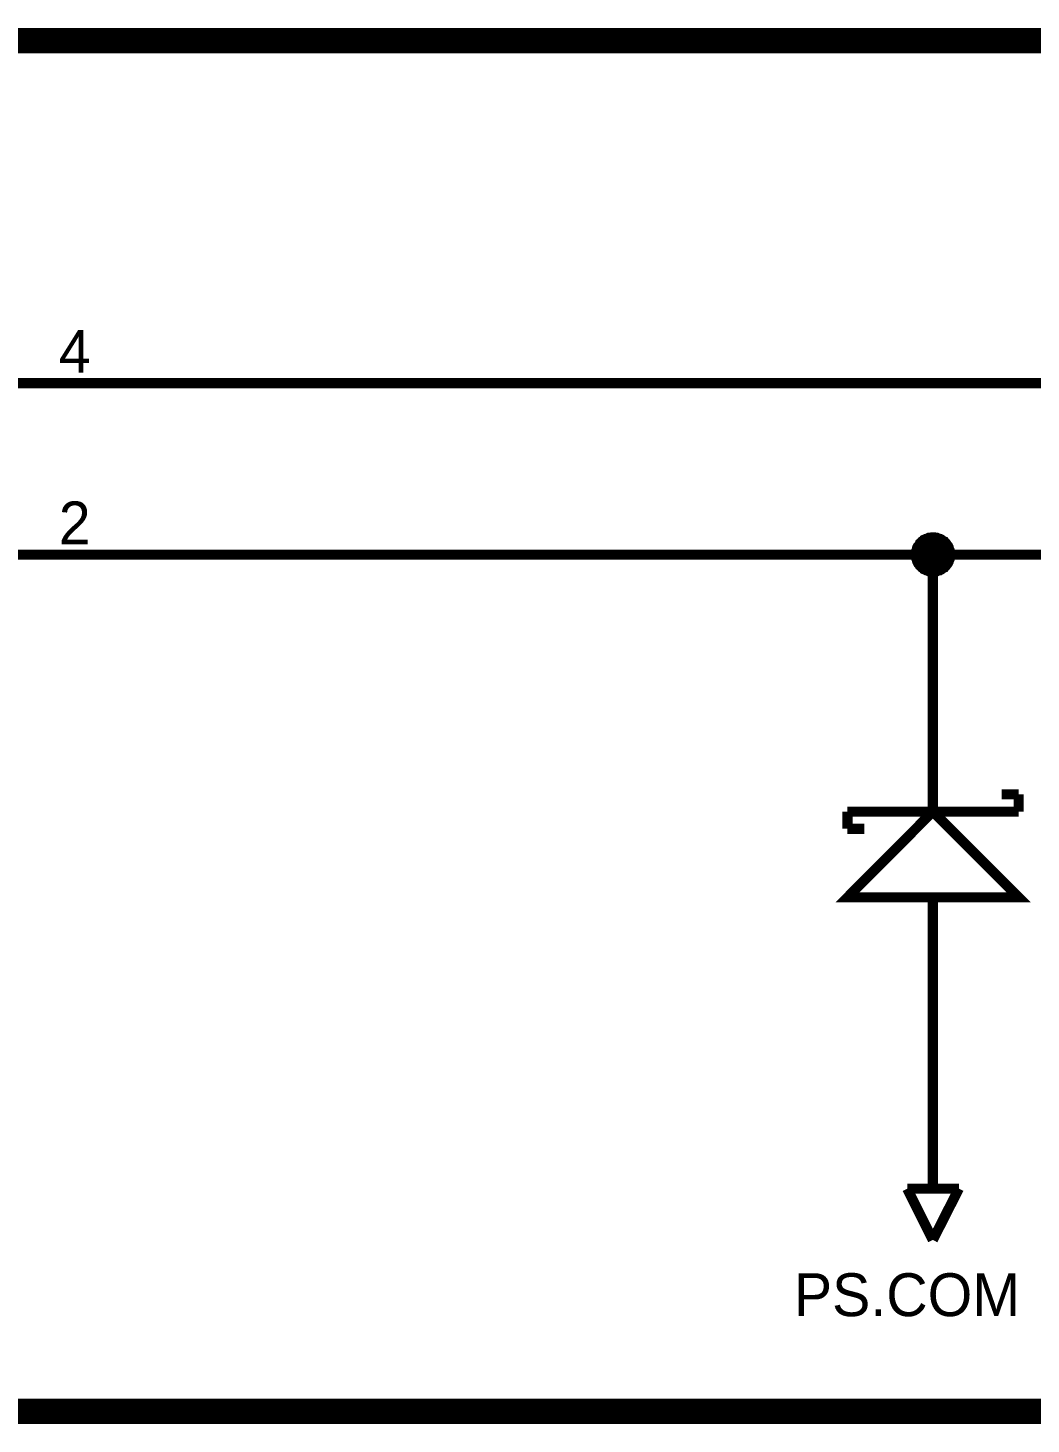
# Model space of a CAD drawing. Header units: inches. Extents: x 0 to 11, y 0 to 8.5.
# Drawn here: x 2.844 to 4.015, y 4.385 to 6.014 of the extents above; entities that cross this region are included whole.
import ezdxf

# ---------------------------------------------------------------- set-up
doc = ezdxf.new("R2010")
doc.units = ezdxf.units.IN
doc.header["$MEASUREMENT"] = 0
doc.layers.add('Sheet', color=255, linetype='Continuous')

msp = doc.modelspace()

# ---------------------------------------------------------------- linework, layer by layer
at = {"layer": 'Sheet'}
for points, const_width in [([(0.6013, 5.9997), (5.6001, 5.9997), (5.6001, 4.3997), (0.6013, 4.3997), (0.6013, 5.9997)], 0.0295), ([(4.0004, 4.9997), (3.9003, 5.0998), (3.8007, 4.9997), (4.0004, 4.9997)], 0.0118), ([(4.0004, 4.9997), (3.9003, 5.0998), (3.8007, 4.9997), (4.0004, 4.9997)], 0.0039)]:
    msp.add_lwpolyline(points, close=True, dxfattribs=dict(at, const_width=const_width))
for points, const_width in [([(2.8009, 5.5998), (3.0006, 5.5998)], 0.0118), ([(3.0006, 5.5998), (4.9005, 5.5998), (4.9005, 5.3996)], 0.0118), ([(3.8806, 5.3996), (3.8806, 5.4005), (3.8806, 5.4019), (3.8811, 5.4028), (3.8811, 5.4036), (3.8811, 5.4045), (3.8815, 5.4054), (3.882, 5.4068), (3.882, 5.4077), (3.8824, 5.4086), (3.8829, 5.4095), (3.8833, 5.4099), (3.8842, 5.4108), (3.8847, 5.4117), (3.8851, 5.4126), (3.886, 5.413), (3.8865, 5.4139), (3.8873, 5.4144), (3.8878, 5.4153), (3.8887, 5.4157), (3.8896, 5.4162), (3.89, 5.4171), (3.8909, 5.4175), (3.8918, 5.4179), (3.8927, 5.4179), (3.8936, 5.4184), (3.8945, 5.4188), (3.8954, 5.4193), (3.8963, 5.4193), (3.8972, 5.4193), (3.8985, 5.4197), (3.8994, 5.4197), (3.9003, 5.4197)], 0.0118), ([(3.8806, 5.3996), (3.8806, 5.4005), (3.8806, 5.4019), (3.8811, 5.4028), (3.8811, 5.4036), (3.8811, 5.4045), (3.8815, 5.4054), (3.882, 5.4068), (3.882, 5.4077), (3.8824, 5.4086), (3.8829, 5.4095), (3.8833, 5.4099), (3.8842, 5.4108), (3.8847, 5.4117), (3.8851, 5.4126), (3.886, 5.413), (3.8865, 5.4139), (3.8873, 5.4144), (3.8878, 5.4153), (3.8887, 5.4157), (3.8896, 5.4162), (3.89, 5.4171), (3.8909, 5.4175), (3.8918, 5.4179), (3.8927, 5.4179), (3.8936, 5.4184), (3.8945, 5.4188), (3.8954, 5.4193), (3.8963, 5.4193), (3.8972, 5.4193), (3.8985, 5.4197), (3.8994, 5.4197), (3.9003, 5.4197)], 0.0118), ([(3.8806, 5.3996), (3.8806, 5.4005), (3.8806, 5.4019), (3.8811, 5.4028), (3.8811, 5.4036), (3.8811, 5.4045), (3.8815, 5.4054), (3.882, 5.4068), (3.882, 5.4077), (3.8824, 5.4086), (3.8829, 5.4095), (3.8833, 5.4099), (3.8842, 5.4108), (3.8847, 5.4117), (3.8851, 5.4126), (3.886, 5.413), (3.8865, 5.4139), (3.8873, 5.4144), (3.8878, 5.4153), (3.8887, 5.4157), (3.8896, 5.4162), (3.89, 5.4171), (3.8909, 5.4175), (3.8918, 5.4179), (3.8927, 5.4179), (3.8936, 5.4184), (3.8945, 5.4188), (3.8954, 5.4193), (3.8963, 5.4193), (3.8972, 5.4193), (3.8985, 5.4197), (3.8994, 5.4197), (3.9003, 5.4197)], 0.0118), ([(3.8806, 5.3996), (3.8806, 5.4005), (3.8806, 5.4019), (3.8811, 5.4028), (3.8811, 5.4036), (3.8811, 5.4045), (3.8815, 5.4054), (3.882, 5.4068), (3.882, 5.4077), (3.8824, 5.4086), (3.8829, 5.4095), (3.8833, 5.4099), (3.8842, 5.4108), (3.8847, 5.4117), (3.8851, 5.4126), (3.886, 5.413), (3.8865, 5.4139), (3.8873, 5.4144), (3.8878, 5.4153), (3.8887, 5.4157), (3.8896, 5.4162), (3.89, 5.4171), (3.8909, 5.4175), (3.8918, 5.4179), (3.8927, 5.4179), (3.8936, 5.4184), (3.8945, 5.4188), (3.8954, 5.4193), (3.8963, 5.4193), (3.8972, 5.4193), (3.8985, 5.4197), (3.8994, 5.4197), (3.9003, 5.4197)], 0.0118), ([(3.8806, 5.3996), (3.8806, 5.4005), (3.8806, 5.4019), (3.8811, 5.4028), (3.8811, 5.4036), (3.8811, 5.4045), (3.8815, 5.4054), (3.882, 5.4068), (3.882, 5.4077), (3.8824, 5.4086), (3.8829, 5.4095), (3.8833, 5.4099), (3.8842, 5.4108), (3.8847, 5.4117), (3.8851, 5.4126), (3.886, 5.413), (3.8865, 5.4139), (3.8873, 5.4144), (3.8878, 5.4153), (3.8887, 5.4157), (3.8896, 5.4162), (3.89, 5.4171), (3.8909, 5.4175), (3.8918, 5.4179), (3.8927, 5.4179), (3.8936, 5.4184), (3.8945, 5.4188), (3.8954, 5.4193), (3.8963, 5.4193), (3.8972, 5.4193), (3.8985, 5.4197), (3.8994, 5.4197), (3.9003, 5.4197)], 0.0039), ([(3.8806, 5.3996), (3.8806, 5.4005), (3.8806, 5.4019), (3.8811, 5.4028), (3.8811, 5.4036), (3.8811, 5.4045), (3.8815, 5.4054), (3.882, 5.4068), (3.882, 5.4077), (3.8824, 5.4086), (3.8829, 5.4095), (3.8833, 5.4099), (3.8842, 5.4108), (3.8847, 5.4117), (3.8851, 5.4126), (3.886, 5.413), (3.8865, 5.4139), (3.8873, 5.4144), (3.8878, 5.4153), (3.8887, 5.4157), (3.8896, 5.4162), (3.89, 5.4171), (3.8909, 5.4175), (3.8918, 5.4179), (3.8927, 5.4179), (3.8936, 5.4184), (3.8945, 5.4188), (3.8954, 5.4193), (3.8963, 5.4193), (3.8972, 5.4193), (3.8985, 5.4197), (3.8994, 5.4197), (3.9003, 5.4197)], 0.0039), ([(3.8806, 5.3996), (3.8806, 5.4005), (3.8806, 5.4019), (3.8811, 5.4028), (3.8811, 5.4036), (3.8811, 5.4045), (3.8815, 5.4054), (3.882, 5.4068), (3.882, 5.4077), (3.8824, 5.4086), (3.8829, 5.4095), (3.8833, 5.4099), (3.8842, 5.4108), (3.8847, 5.4117), (3.8851, 5.4126), (3.886, 5.413), (3.8865, 5.4139), (3.8873, 5.4144), (3.8878, 5.4153), (3.8887, 5.4157), (3.8896, 5.4162), (3.89, 5.4171), (3.8909, 5.4175), (3.8918, 5.4179), (3.8927, 5.4179), (3.8936, 5.4184), (3.8945, 5.4188), (3.8954, 5.4193), (3.8963, 5.4193), (3.8972, 5.4193), (3.8985, 5.4197), (3.8994, 5.4197), (3.9003, 5.4197)], 0.0039), ([(3.8806, 5.3996), (3.8806, 5.4005), (3.8806, 5.4019), (3.8811, 5.4028), (3.8811, 5.4036), (3.8811, 5.4045), (3.8815, 5.4054), (3.882, 5.4068), (3.882, 5.4077), (3.8824, 5.4086), (3.8829, 5.4095), (3.8833, 5.4099), (3.8842, 5.4108), (3.8847, 5.4117), (3.8851, 5.4126), (3.886, 5.413), (3.8865, 5.4139), (3.8873, 5.4144), (3.8878, 5.4153), (3.8887, 5.4157), (3.8896, 5.4162), (3.89, 5.4171), (3.8909, 5.4175), (3.8918, 5.4179), (3.8927, 5.4179), (3.8936, 5.4184), (3.8945, 5.4188), (3.8954, 5.4193), (3.8963, 5.4193), (3.8972, 5.4193), (3.8985, 5.4197), (3.8994, 5.4197), (3.9003, 5.4197)], 0.0039), ([(3.9003, 5.4197), (3.9003, 5.4197)], 0.0118), ([(3.9003, 5.4197), (3.9012, 5.4197), (3.9025, 5.4197), (3.9034, 5.4193), (3.9043, 5.4193), (3.9052, 5.4193), (3.9061, 5.4188), (3.9074, 5.4184), (3.9083, 5.4179), (3.9092, 5.4179), (3.9101, 5.4175), (3.9106, 5.4171), (3.9115, 5.4162), (3.9124, 5.4157), (3.9133, 5.4153), (3.9137, 5.4144), (3.9146, 5.4139), (3.915, 5.413), (3.9159, 5.4126), (3.9164, 5.4117), (3.9168, 5.4108), (3.9177, 5.4099), (3.9182, 5.4095), (3.9186, 5.4086), (3.9186, 5.4077), (3.9191, 5.4068), (3.9195, 5.4054), (3.92, 5.4045), (3.92, 5.4036), (3.92, 5.4028), (3.9204, 5.4019), (3.9204, 5.4005), (3.9204, 5.3996)], 0.0118), ([(3.9003, 5.4197), (3.9003, 5.4197)], 0.0118), ([(3.9003, 5.4197), (3.9012, 5.4197), (3.9025, 5.4197), (3.9034, 5.4193), (3.9043, 5.4193), (3.9052, 5.4193), (3.9061, 5.4188), (3.9074, 5.4184), (3.9083, 5.4179), (3.9092, 5.4179), (3.9101, 5.4175), (3.9106, 5.4171), (3.9115, 5.4162), (3.9124, 5.4157), (3.9133, 5.4153), (3.9137, 5.4144), (3.9146, 5.4139), (3.915, 5.413), (3.9159, 5.4126), (3.9164, 5.4117), (3.9168, 5.4108), (3.9177, 5.4099), (3.9182, 5.4095), (3.9186, 5.4086), (3.9186, 5.4077), (3.9191, 5.4068), (3.9195, 5.4054), (3.92, 5.4045), (3.92, 5.4036), (3.92, 5.4028), (3.9204, 5.4019), (3.9204, 5.4005), (3.9204, 5.3996)], 0.0118), ([(3.9003, 5.4197), (3.9003, 5.4197)], 0.0118), ([(3.9003, 5.4197), (3.9012, 5.4197), (3.9025, 5.4197), (3.9034, 5.4193), (3.9043, 5.4193), (3.9052, 5.4193), (3.9061, 5.4188), (3.9074, 5.4184), (3.9083, 5.4179), (3.9092, 5.4179), (3.9101, 5.4175), (3.9106, 5.4171), (3.9115, 5.4162), (3.9124, 5.4157), (3.9133, 5.4153), (3.9137, 5.4144), (3.9146, 5.4139), (3.915, 5.413), (3.9159, 5.4126), (3.9164, 5.4117), (3.9168, 5.4108), (3.9177, 5.4099), (3.9182, 5.4095), (3.9186, 5.4086), (3.9186, 5.4077), (3.9191, 5.4068), (3.9195, 5.4054), (3.92, 5.4045), (3.92, 5.4036), (3.92, 5.4028), (3.9204, 5.4019), (3.9204, 5.4005), (3.9204, 5.3996)], 0.0118), ([(3.9003, 5.4197), (3.9003, 5.4197)], 0.0118), ([(3.9003, 5.4197), (3.9012, 5.4197), (3.9025, 5.4197), (3.9034, 5.4193), (3.9043, 5.4193), (3.9052, 5.4193), (3.9061, 5.4188), (3.9074, 5.4184), (3.9083, 5.4179), (3.9092, 5.4179), (3.9101, 5.4175), (3.9106, 5.4171), (3.9115, 5.4162), (3.9124, 5.4157), (3.9133, 5.4153), (3.9137, 5.4144), (3.9146, 5.4139), (3.915, 5.413), (3.9159, 5.4126), (3.9164, 5.4117), (3.9168, 5.4108), (3.9177, 5.4099), (3.9182, 5.4095), (3.9186, 5.4086), (3.9186, 5.4077), (3.9191, 5.4068), (3.9195, 5.4054), (3.92, 5.4045), (3.92, 5.4036), (3.92, 5.4028), (3.9204, 5.4019), (3.9204, 5.4005), (3.9204, 5.3996)], 0.0118), ([(3.9003, 5.4197), (3.9003, 5.4197)], 0.0039), ([(3.9003, 5.4197), (3.9012, 5.4197), (3.9025, 5.4197), (3.9034, 5.4193), (3.9043, 5.4193), (3.9052, 5.4193), (3.9061, 5.4188), (3.9074, 5.4184), (3.9083, 5.4179), (3.9092, 5.4179), (3.9101, 5.4175), (3.9106, 5.4171), (3.9115, 5.4162), (3.9124, 5.4157), (3.9133, 5.4153), (3.9137, 5.4144), (3.9146, 5.4139), (3.915, 5.413), (3.9159, 5.4126), (3.9164, 5.4117), (3.9168, 5.4108), (3.9177, 5.4099), (3.9182, 5.4095), (3.9186, 5.4086), (3.9186, 5.4077), (3.9191, 5.4068), (3.9195, 5.4054), (3.92, 5.4045), (3.92, 5.4036), (3.92, 5.4028), (3.9204, 5.4019), (3.9204, 5.4005), (3.9204, 5.3996)], 0.0039), ([(3.9003, 5.4197), (3.9003, 5.4197)], 0.0039), ([(3.9003, 5.4197), (3.9012, 5.4197), (3.9025, 5.4197), (3.9034, 5.4193), (3.9043, 5.4193), (3.9052, 5.4193), (3.9061, 5.4188), (3.9074, 5.4184), (3.9083, 5.4179), (3.9092, 5.4179), (3.9101, 5.4175), (3.9106, 5.4171), (3.9115, 5.4162), (3.9124, 5.4157), (3.9133, 5.4153), (3.9137, 5.4144), (3.9146, 5.4139), (3.915, 5.413), (3.9159, 5.4126), (3.9164, 5.4117), (3.9168, 5.4108), (3.9177, 5.4099), (3.9182, 5.4095), (3.9186, 5.4086), (3.9186, 5.4077), (3.9191, 5.4068), (3.9195, 5.4054), (3.92, 5.4045), (3.92, 5.4036), (3.92, 5.4028), (3.9204, 5.4019), (3.9204, 5.4005), (3.9204, 5.3996)], 0.0039), ([(3.9003, 5.4197), (3.9003, 5.4197)], 0.0039), ([(3.9003, 5.4197), (3.9012, 5.4197), (3.9025, 5.4197), (3.9034, 5.4193), (3.9043, 5.4193), (3.9052, 5.4193), (3.9061, 5.4188), (3.9074, 5.4184), (3.9083, 5.4179), (3.9092, 5.4179), (3.9101, 5.4175), (3.9106, 5.4171), (3.9115, 5.4162), (3.9124, 5.4157), (3.9133, 5.4153), (3.9137, 5.4144), (3.9146, 5.4139), (3.915, 5.413), (3.9159, 5.4126), (3.9164, 5.4117), (3.9168, 5.4108), (3.9177, 5.4099), (3.9182, 5.4095), (3.9186, 5.4086), (3.9186, 5.4077), (3.9191, 5.4068), (3.9195, 5.4054), (3.92, 5.4045), (3.92, 5.4036), (3.92, 5.4028), (3.9204, 5.4019), (3.9204, 5.4005), (3.9204, 5.3996)], 0.0039), ([(3.9003, 5.4197), (3.9003, 5.4197)], 0.0039), ([(3.9003, 5.4197), (3.9012, 5.4197), (3.9025, 5.4197), (3.9034, 5.4193), (3.9043, 5.4193), (3.9052, 5.4193), (3.9061, 5.4188), (3.9074, 5.4184), (3.9083, 5.4179), (3.9092, 5.4179), (3.9101, 5.4175), (3.9106, 5.4171), (3.9115, 5.4162), (3.9124, 5.4157), (3.9133, 5.4153), (3.9137, 5.4144), (3.9146, 5.4139), (3.915, 5.413), (3.9159, 5.4126), (3.9164, 5.4117), (3.9168, 5.4108), (3.9177, 5.4099), (3.9182, 5.4095), (3.9186, 5.4086), (3.9186, 5.4077), (3.9191, 5.4068), (3.9195, 5.4054), (3.92, 5.4045), (3.92, 5.4036), (3.92, 5.4028), (3.9204, 5.4019), (3.9204, 5.4005), (3.9204, 5.3996)], 0.0039), ([(2.8009, 5.3996), (3.0006, 5.3996)], 0.0118), ([(3.9003, 5.3), (3.9003, 5.3996), (3.0006, 5.3996)], 0.0118), ([(3.9003, 5.38), (3.8994, 5.38), (3.8985, 5.38), (3.8972, 5.3804), (3.8963, 5.3804), (3.8954, 5.3804), (3.8945, 5.3809), (3.8936, 5.3813), (3.8927, 5.3813), (3.8918, 5.3818), (3.8909, 5.3822), (3.89, 5.3826), (3.8896, 5.3835), (3.8887, 5.384), (3.8878, 5.3844), (3.8873, 5.3853), (3.8865, 5.3858), (3.886, 5.3867), (3.8851, 5.3871), (3.8847, 5.388), (3.8842, 5.3889), (3.8833, 5.3894), (3.8829, 5.3902), (3.8824, 5.3911), (3.882, 5.392), (3.882, 5.3929), (3.8815, 5.3938), (3.8811, 5.3947), (3.8811, 5.3956), (3.8811, 5.3965), (3.8806, 5.3978), (3.8806, 5.3987), (3.8806, 5.3996)], 0.0118), ([(3.8806, 5.3996), (3.8806, 5.3996)], 0.0118), ([(3.9003, 5.38), (3.8994, 5.38), (3.8985, 5.38), (3.8972, 5.3804), (3.8963, 5.3804), (3.8954, 5.3804), (3.8945, 5.3809), (3.8936, 5.3813), (3.8927, 5.3813), (3.8918, 5.3818), (3.8909, 5.3822), (3.89, 5.3826), (3.8896, 5.3835), (3.8887, 5.384), (3.8878, 5.3844), (3.8873, 5.3853), (3.8865, 5.3858), (3.886, 5.3867), (3.8851, 5.3871), (3.8847, 5.388), (3.8842, 5.3889), (3.8833, 5.3894), (3.8829, 5.3902), (3.8824, 5.3911), (3.882, 5.392), (3.882, 5.3929), (3.8815, 5.3938), (3.8811, 5.3947), (3.8811, 5.3956), (3.8811, 5.3965), (3.8806, 5.3978), (3.8806, 5.3987), (3.8806, 5.3996)], 0.0118), ([(3.8806, 5.3996), (3.8806, 5.3996)], 0.0118), ([(3.9003, 5.38), (3.8994, 5.38), (3.8985, 5.38), (3.8972, 5.3804), (3.8963, 5.3804), (3.8954, 5.3804), (3.8945, 5.3809), (3.8936, 5.3813), (3.8927, 5.3813), (3.8918, 5.3818), (3.8909, 5.3822), (3.89, 5.3826), (3.8896, 5.3835), (3.8887, 5.384), (3.8878, 5.3844), (3.8873, 5.3853), (3.8865, 5.3858), (3.886, 5.3867), (3.8851, 5.3871), (3.8847, 5.388), (3.8842, 5.3889), (3.8833, 5.3894), (3.8829, 5.3902), (3.8824, 5.3911), (3.882, 5.392), (3.882, 5.3929), (3.8815, 5.3938), (3.8811, 5.3947), (3.8811, 5.3956), (3.8811, 5.3965), (3.8806, 5.3978), (3.8806, 5.3987), (3.8806, 5.3996)], 0.0118), ([(3.8806, 5.3996), (3.8806, 5.3996)], 0.0118), ([(3.9003, 5.38), (3.8994, 5.38), (3.8985, 5.38), (3.8972, 5.3804), (3.8963, 5.3804), (3.8954, 5.3804), (3.8945, 5.3809), (3.8936, 5.3813), (3.8927, 5.3813), (3.8918, 5.3818), (3.8909, 5.3822), (3.89, 5.3826), (3.8896, 5.3835), (3.8887, 5.384), (3.8878, 5.3844), (3.8873, 5.3853), (3.8865, 5.3858), (3.886, 5.3867), (3.8851, 5.3871), (3.8847, 5.388), (3.8842, 5.3889), (3.8833, 5.3894), (3.8829, 5.3902), (3.8824, 5.3911), (3.882, 5.392), (3.882, 5.3929), (3.8815, 5.3938), (3.8811, 5.3947), (3.8811, 5.3956), (3.8811, 5.3965), (3.8806, 5.3978), (3.8806, 5.3987), (3.8806, 5.3996)], 0.0118), ([(3.8806, 5.3996), (3.8806, 5.3996)], 0.0118), ([(3.9003, 5.38), (3.8994, 5.38), (3.8985, 5.38), (3.8972, 5.3804), (3.8963, 5.3804), (3.8954, 5.3804), (3.8945, 5.3809), (3.8936, 5.3813), (3.8927, 5.3813), (3.8918, 5.3818), (3.8909, 5.3822), (3.89, 5.3826), (3.8896, 5.3835), (3.8887, 5.384), (3.8878, 5.3844), (3.8873, 5.3853), (3.8865, 5.3858), (3.886, 5.3867), (3.8851, 5.3871), (3.8847, 5.388), (3.8842, 5.3889), (3.8833, 5.3894), (3.8829, 5.3902), (3.8824, 5.3911), (3.882, 5.392), (3.882, 5.3929), (3.8815, 5.3938), (3.8811, 5.3947), (3.8811, 5.3956), (3.8811, 5.3965), (3.8806, 5.3978), (3.8806, 5.3987), (3.8806, 5.3996)], 0.0039), ([(3.8806, 5.3996), (3.8806, 5.3996)], 0.0039), ([(3.9003, 5.38), (3.8994, 5.38), (3.8985, 5.38), (3.8972, 5.3804), (3.8963, 5.3804), (3.8954, 5.3804), (3.8945, 5.3809), (3.8936, 5.3813), (3.8927, 5.3813), (3.8918, 5.3818), (3.8909, 5.3822), (3.89, 5.3826), (3.8896, 5.3835), (3.8887, 5.384), (3.8878, 5.3844), (3.8873, 5.3853), (3.8865, 5.3858), (3.886, 5.3867), (3.8851, 5.3871), (3.8847, 5.388), (3.8842, 5.3889), (3.8833, 5.3894), (3.8829, 5.3902), (3.8824, 5.3911), (3.882, 5.392), (3.882, 5.3929), (3.8815, 5.3938), (3.8811, 5.3947), (3.8811, 5.3956), (3.8811, 5.3965), (3.8806, 5.3978), (3.8806, 5.3987), (3.8806, 5.3996)], 0.0039), ([(3.8806, 5.3996), (3.8806, 5.3996)], 0.0039), ([(3.9003, 5.38), (3.8994, 5.38), (3.8985, 5.38), (3.8972, 5.3804), (3.8963, 5.3804), (3.8954, 5.3804), (3.8945, 5.3809), (3.8936, 5.3813), (3.8927, 5.3813), (3.8918, 5.3818), (3.8909, 5.3822), (3.89, 5.3826), (3.8896, 5.3835), (3.8887, 5.384), (3.8878, 5.3844), (3.8873, 5.3853), (3.8865, 5.3858), (3.886, 5.3867), (3.8851, 5.3871), (3.8847, 5.388), (3.8842, 5.3889), (3.8833, 5.3894), (3.8829, 5.3902), (3.8824, 5.3911), (3.882, 5.392), (3.882, 5.3929), (3.8815, 5.3938), (3.8811, 5.3947), (3.8811, 5.3956), (3.8811, 5.3965), (3.8806, 5.3978), (3.8806, 5.3987), (3.8806, 5.3996)], 0.0039), ([(3.8806, 5.3996), (3.8806, 5.3996)], 0.0039), ([(3.9003, 5.38), (3.8994, 5.38), (3.8985, 5.38), (3.8972, 5.3804), (3.8963, 5.3804), (3.8954, 5.3804), (3.8945, 5.3809), (3.8936, 5.3813), (3.8927, 5.3813), (3.8918, 5.3818), (3.8909, 5.3822), (3.89, 5.3826), (3.8896, 5.3835), (3.8887, 5.384), (3.8878, 5.3844), (3.8873, 5.3853), (3.8865, 5.3858), (3.886, 5.3867), (3.8851, 5.3871), (3.8847, 5.388), (3.8842, 5.3889), (3.8833, 5.3894), (3.8829, 5.3902), (3.8824, 5.3911), (3.882, 5.392), (3.882, 5.3929), (3.8815, 5.3938), (3.8811, 5.3947), (3.8811, 5.3956), (3.8811, 5.3965), (3.8806, 5.3978), (3.8806, 5.3987), (3.8806, 5.3996)], 0.0039), ([(3.8806, 5.3996), (3.8806, 5.3996)], 0.0039), ([(3.9204, 5.3996), (3.9204, 5.3987), (3.9204, 5.3978), (3.92, 5.3965), (3.92, 5.3956), (3.92, 5.3947), (3.9195, 5.3938), (3.9191, 5.3929), (3.9186, 5.392), (3.9186, 5.3911), (3.9182, 5.3902), (3.9177, 5.3894), (3.9168, 5.3889), (3.9164, 5.388), (3.9159, 5.3871), (3.915, 5.3867), (3.9146, 5.3858), (3.9137, 5.3853), (3.9133, 5.3844), (3.9124, 5.384), (3.9115, 5.3835), (3.9106, 5.3826), (3.9101, 5.3822), (3.9092, 5.3818), (3.9083, 5.3813), (3.9074, 5.3813), (3.9061, 5.3809), (3.9052, 5.3804), (3.9043, 5.3804), (3.9034, 5.3804), (3.9025, 5.38), (3.9012, 5.38), (3.9003, 5.38)], 0.0118), ([(3.9003, 5.3996), (4.1004, 5.3996)], 0.0118), ([(3.9204, 5.3996), (3.9204, 5.3987), (3.9204, 5.3978), (3.92, 5.3965), (3.92, 5.3956), (3.92, 5.3947), (3.9195, 5.3938), (3.9191, 5.3929), (3.9186, 5.392), (3.9186, 5.3911), (3.9182, 5.3902), (3.9177, 5.3894), (3.9168, 5.3889), (3.9164, 5.388), (3.9159, 5.3871), (3.915, 5.3867), (3.9146, 5.3858), (3.9137, 5.3853), (3.9133, 5.3844), (3.9124, 5.384), (3.9115, 5.3835), (3.9106, 5.3826), (3.9101, 5.3822), (3.9092, 5.3818), (3.9083, 5.3813), (3.9074, 5.3813), (3.9061, 5.3809), (3.9052, 5.3804), (3.9043, 5.3804), (3.9034, 5.3804), (3.9025, 5.38), (3.9012, 5.38), (3.9003, 5.38)], 0.0118), ([(3.9204, 5.3996), (3.9204, 5.3987), (3.9204, 5.3978), (3.92, 5.3965), (3.92, 5.3956), (3.92, 5.3947), (3.9195, 5.3938), (3.9191, 5.3929), (3.9186, 5.392), (3.9186, 5.3911), (3.9182, 5.3902), (3.9177, 5.3894), (3.9168, 5.3889), (3.9164, 5.388), (3.9159, 5.3871), (3.915, 5.3867), (3.9146, 5.3858), (3.9137, 5.3853), (3.9133, 5.3844), (3.9124, 5.384), (3.9115, 5.3835), (3.9106, 5.3826), (3.9101, 5.3822), (3.9092, 5.3818), (3.9083, 5.3813), (3.9074, 5.3813), (3.9061, 5.3809), (3.9052, 5.3804), (3.9043, 5.3804), (3.9034, 5.3804), (3.9025, 5.38), (3.9012, 5.38), (3.9003, 5.38)], 0.0118), ([(3.9204, 5.3996), (3.9204, 5.3987), (3.9204, 5.3978), (3.92, 5.3965), (3.92, 5.3956), (3.92, 5.3947), (3.9195, 5.3938), (3.9191, 5.3929), (3.9186, 5.392), (3.9186, 5.3911), (3.9182, 5.3902), (3.9177, 5.3894), (3.9168, 5.3889), (3.9164, 5.388), (3.9159, 5.3871), (3.915, 5.3867), (3.9146, 5.3858), (3.9137, 5.3853), (3.9133, 5.3844), (3.9124, 5.384), (3.9115, 5.3835), (3.9106, 5.3826), (3.9101, 5.3822), (3.9092, 5.3818), (3.9083, 5.3813), (3.9074, 5.3813), (3.9061, 5.3809), (3.9052, 5.3804), (3.9043, 5.3804), (3.9034, 5.3804), (3.9025, 5.38), (3.9012, 5.38), (3.9003, 5.38)], 0.0118), ([(3.9204, 5.3996), (3.9204, 5.3987), (3.9204, 5.3978), (3.92, 5.3965), (3.92, 5.3956), (3.92, 5.3947), (3.9195, 5.3938), (3.9191, 5.3929), (3.9186, 5.392), (3.9186, 5.3911), (3.9182, 5.3902), (3.9177, 5.3894), (3.9168, 5.3889), (3.9164, 5.388), (3.9159, 5.3871), (3.915, 5.3867), (3.9146, 5.3858), (3.9137, 5.3853), (3.9133, 5.3844), (3.9124, 5.384), (3.9115, 5.3835), (3.9106, 5.3826), (3.9101, 5.3822), (3.9092, 5.3818), (3.9083, 5.3813), (3.9074, 5.3813), (3.9061, 5.3809), (3.9052, 5.3804), (3.9043, 5.3804), (3.9034, 5.3804), (3.9025, 5.38), (3.9012, 5.38), (3.9003, 5.38)], 0.0039), ([(3.9204, 5.3996), (3.9204, 5.3987), (3.9204, 5.3978), (3.92, 5.3965), (3.92, 5.3956), (3.92, 5.3947), (3.9195, 5.3938), (3.9191, 5.3929), (3.9186, 5.392), (3.9186, 5.3911), (3.9182, 5.3902), (3.9177, 5.3894), (3.9168, 5.3889), (3.9164, 5.388), (3.9159, 5.3871), (3.915, 5.3867), (3.9146, 5.3858), (3.9137, 5.3853), (3.9133, 5.3844), (3.9124, 5.384), (3.9115, 5.3835), (3.9106, 5.3826), (3.9101, 5.3822), (3.9092, 5.3818), (3.9083, 5.3813), (3.9074, 5.3813), (3.9061, 5.3809), (3.9052, 5.3804), (3.9043, 5.3804), (3.9034, 5.3804), (3.9025, 5.38), (3.9012, 5.38), (3.9003, 5.38)], 0.0039), ([(3.9204, 5.3996), (3.9204, 5.3987), (3.9204, 5.3978), (3.92, 5.3965), (3.92, 5.3956), (3.92, 5.3947), (3.9195, 5.3938), (3.9191, 5.3929), (3.9186, 5.392), (3.9186, 5.3911), (3.9182, 5.3902), (3.9177, 5.3894), (3.9168, 5.3889), (3.9164, 5.388), (3.9159, 5.3871), (3.915, 5.3867), (3.9146, 5.3858), (3.9137, 5.3853), (3.9133, 5.3844), (3.9124, 5.384), (3.9115, 5.3835), (3.9106, 5.3826), (3.9101, 5.3822), (3.9092, 5.3818), (3.9083, 5.3813), (3.9074, 5.3813), (3.9061, 5.3809), (3.9052, 5.3804), (3.9043, 5.3804), (3.9034, 5.3804), (3.9025, 5.38), (3.9012, 5.38), (3.9003, 5.38)], 0.0039), ([(3.9204, 5.3996), (3.9204, 5.3987), (3.9204, 5.3978), (3.92, 5.3965), (3.92, 5.3956), (3.92, 5.3947), (3.9195, 5.3938), (3.9191, 5.3929), (3.9186, 5.392), (3.9186, 5.3911), (3.9182, 5.3902), (3.9177, 5.3894), (3.9168, 5.3889), (3.9164, 5.388), (3.9159, 5.3871), (3.915, 5.3867), (3.9146, 5.3858), (3.9137, 5.3853), (3.9133, 5.3844), (3.9124, 5.384), (3.9115, 5.3835), (3.9106, 5.3826), (3.9101, 5.3822), (3.9092, 5.3818), (3.9083, 5.3813), (3.9074, 5.3813), (3.9061, 5.3809), (3.9052, 5.3804), (3.9043, 5.3804), (3.9034, 5.3804), (3.9025, 5.38), (3.9012, 5.38), (3.9003, 5.38)], 0.0039), ([(3.9204, 5.3996), (3.9204, 5.3996), (3.9204, 5.3996), (3.9204, 5.3996), (3.9204, 5.3996), (3.9204, 5.3996), (3.9204, 5.3996), (3.9204, 5.3996), (3.9204, 5.3996), (3.9204, 5.3996), (3.9204, 5.3996), (3.9204, 5.3996), (3.9204, 5.3996), (3.9204, 5.3996), (3.9204, 5.3996), (3.9204, 5.3996), (3.9204, 5.3996), (3.9204, 5.3996), (3.9204, 5.3996), (3.9204, 5.3996), (3.9204, 5.3996), (3.9204, 5.3996), (3.9204, 5.3996), (3.9204, 5.3996), (3.9204, 5.3996), (3.9204, 5.3996), (3.9204, 5.3996), (3.9204, 5.3996), (3.9204, 5.3996), (3.9204, 5.3996), (3.9204, 5.3996), (3.9204, 5.3996), (3.9204, 5.3996)], 0.0118), ([(3.9204, 5.3996), (3.9204, 5.3996)], 0.0118), ([(3.9204, 5.3996), (3.9204, 5.3996), (3.9204, 5.3996), (3.9204, 5.3996), (3.9204, 5.3996), (3.9204, 5.3996), (3.9204, 5.3996), (3.9204, 5.3996), (3.9204, 5.3996), (3.9204, 5.3996), (3.9204, 5.3996), (3.9204, 5.3996), (3.9204, 5.3996), (3.9204, 5.3996), (3.9204, 5.3996), (3.9204, 5.3996), (3.9204, 5.3996), (3.9204, 5.3996), (3.9204, 5.3996), (3.9204, 5.3996), (3.9204, 5.3996), (3.9204, 5.3996), (3.9204, 5.3996), (3.9204, 5.3996), (3.9204, 5.3996), (3.9204, 5.3996), (3.9204, 5.3996), (3.9204, 5.3996), (3.9204, 5.3996), (3.9204, 5.3996), (3.9204, 5.3996), (3.9204, 5.3996), (3.9204, 5.3996)], 0.0118), ([(3.9204, 5.3996), (3.9204, 5.3996)], 0.0118), ([(3.9204, 5.3996), (3.9204, 5.3996), (3.9204, 5.3996), (3.9204, 5.3996), (3.9204, 5.3996), (3.9204, 5.3996), (3.9204, 5.3996), (3.9204, 5.3996), (3.9204, 5.3996), (3.9204, 5.3996), (3.9204, 5.3996), (3.9204, 5.3996), (3.9204, 5.3996), (3.9204, 5.3996), (3.9204, 5.3996), (3.9204, 5.3996), (3.9204, 5.3996), (3.9204, 5.3996), (3.9204, 5.3996), (3.9204, 5.3996), (3.9204, 5.3996), (3.9204, 5.3996), (3.9204, 5.3996), (3.9204, 5.3996), (3.9204, 5.3996), (3.9204, 5.3996), (3.9204, 5.3996), (3.9204, 5.3996), (3.9204, 5.3996), (3.9204, 5.3996), (3.9204, 5.3996), (3.9204, 5.3996), (3.9204, 5.3996)], 0.0118), ([(3.9204, 5.3996), (3.9204, 5.3996)], 0.0118), ([(3.9204, 5.3996), (3.9204, 5.3996), (3.9204, 5.3996), (3.9204, 5.3996), (3.9204, 5.3996), (3.9204, 5.3996), (3.9204, 5.3996), (3.9204, 5.3996), (3.9204, 5.3996), (3.9204, 5.3996), (3.9204, 5.3996), (3.9204, 5.3996), (3.9204, 5.3996), (3.9204, 5.3996), (3.9204, 5.3996), (3.9204, 5.3996), (3.9204, 5.3996), (3.9204, 5.3996), (3.9204, 5.3996), (3.9204, 5.3996), (3.9204, 5.3996), (3.9204, 5.3996), (3.9204, 5.3996), (3.9204, 5.3996), (3.9204, 5.3996), (3.9204, 5.3996), (3.9204, 5.3996), (3.9204, 5.3996), (3.9204, 5.3996), (3.9204, 5.3996), (3.9204, 5.3996), (3.9204, 5.3996), (3.9204, 5.3996)], 0.0118), ([(3.9204, 5.3996), (3.9204, 5.3996)], 0.0118), ([(3.9204, 5.3996), (3.9204, 5.3996), (3.9204, 5.3996), (3.9204, 5.3996), (3.9204, 5.3996), (3.9204, 5.3996), (3.9204, 5.3996), (3.9204, 5.3996), (3.9204, 5.3996), (3.9204, 5.3996), (3.9204, 5.3996), (3.9204, 5.3996), (3.9204, 5.3996), (3.9204, 5.3996), (3.9204, 5.3996), (3.9204, 5.3996), (3.9204, 5.3996), (3.9204, 5.3996), (3.9204, 5.3996), (3.9204, 5.3996), (3.9204, 5.3996), (3.9204, 5.3996), (3.9204, 5.3996), (3.9204, 5.3996), (3.9204, 5.3996), (3.9204, 5.3996), (3.9204, 5.3996), (3.9204, 5.3996), (3.9204, 5.3996), (3.9204, 5.3996), (3.9204, 5.3996), (3.9204, 5.3996), (3.9204, 5.3996)], 0.0039), ([(3.9204, 5.3996), (3.9204, 5.3996)], 0.0039), ([(3.9204, 5.3996), (3.9204, 5.3996), (3.9204, 5.3996), (3.9204, 5.3996), (3.9204, 5.3996), (3.9204, 5.3996), (3.9204, 5.3996), (3.9204, 5.3996), (3.9204, 5.3996), (3.9204, 5.3996), (3.9204, 5.3996), (3.9204, 5.3996), (3.9204, 5.3996), (3.9204, 5.3996), (3.9204, 5.3996), (3.9204, 5.3996), (3.9204, 5.3996), (3.9204, 5.3996), (3.9204, 5.3996), (3.9204, 5.3996), (3.9204, 5.3996), (3.9204, 5.3996), (3.9204, 5.3996), (3.9204, 5.3996), (3.9204, 5.3996), (3.9204, 5.3996), (3.9204, 5.3996), (3.9204, 5.3996), (3.9204, 5.3996), (3.9204, 5.3996), (3.9204, 5.3996), (3.9204, 5.3996), (3.9204, 5.3996)], 0.0039), ([(3.9204, 5.3996), (3.9204, 5.3996)], 0.0039), ([(3.9204, 5.3996), (3.9204, 5.3996), (3.9204, 5.3996), (3.9204, 5.3996), (3.9204, 5.3996), (3.9204, 5.3996), (3.9204, 5.3996), (3.9204, 5.3996), (3.9204, 5.3996), (3.9204, 5.3996), (3.9204, 5.3996), (3.9204, 5.3996), (3.9204, 5.3996), (3.9204, 5.3996), (3.9204, 5.3996), (3.9204, 5.3996), (3.9204, 5.3996), (3.9204, 5.3996), (3.9204, 5.3996), (3.9204, 5.3996), (3.9204, 5.3996), (3.9204, 5.3996), (3.9204, 5.3996), (3.9204, 5.3996), (3.9204, 5.3996), (3.9204, 5.3996), (3.9204, 5.3996), (3.9204, 5.3996), (3.9204, 5.3996), (3.9204, 5.3996), (3.9204, 5.3996), (3.9204, 5.3996), (3.9204, 5.3996)], 0.0039), ([(3.9204, 5.3996), (3.9204, 5.3996)], 0.0039), ([(3.9204, 5.3996), (3.9204, 5.3996), (3.9204, 5.3996), (3.9204, 5.3996), (3.9204, 5.3996), (3.9204, 5.3996), (3.9204, 5.3996), (3.9204, 5.3996), (3.9204, 5.3996), (3.9204, 5.3996), (3.9204, 5.3996), (3.9204, 5.3996), (3.9204, 5.3996), (3.9204, 5.3996), (3.9204, 5.3996), (3.9204, 5.3996), (3.9204, 5.3996), (3.9204, 5.3996), (3.9204, 5.3996), (3.9204, 5.3996), (3.9204, 5.3996), (3.9204, 5.3996), (3.9204, 5.3996), (3.9204, 5.3996), (3.9204, 5.3996), (3.9204, 5.3996), (3.9204, 5.3996), (3.9204, 5.3996), (3.9204, 5.3996), (3.9204, 5.3996), (3.9204, 5.3996), (3.9204, 5.3996), (3.9204, 5.3996)], 0.0039), ([(3.9204, 5.3996), (3.9204, 5.3996)], 0.0039), ([(3.9003, 5.0998), (3.9003, 5.3)], 0.0118), ([(3.9807, 5.1199), (4.0004, 5.1199)], 0.0118), ([(4.0004, 5.1199), (4.0004, 5.0998)], 0.0118), ([(4.0004, 5.0998), (3.8007, 5.0998)], 0.0118), ([(3.8007, 5.0998), (3.8007, 5.0797)], 0.0118), ([(3.8007, 5.0797), (3.8203, 5.0797)], 0.0118), ([(3.9003, 4.9997), (3.9003, 4.7996)], 0.0118), ([(3.9003, 4.6999), (3.9003, 4.7996)], 0.0118), ([(3.9003, 4.6999), (3.9003, 4.6597)], 0.0118), ([(3.9003, 4.5998), (3.8704, 4.6597)], 0.0118), ([(3.8704, 4.6597), (3.9307, 4.6597)], 0.0118), ([(3.9003, 4.5998), (3.9307, 4.6597)], 0.0118)]:
    msp.add_lwpolyline(points, dxfattribs=dict(at, const_width=const_width))
at = {"layer": 'Sheet', "const_width": 0.02}
msp.add_lwpolyline([(3.89, 5.4, 1), (3.91, 5.4, 1)], format="xyb", close=True, dxfattribs=at)

# ---------------------------------------------------------------- texts
at = {"layer": 'Sheet'}
for s, height, p in [('4', 0.05, (2.8804, 5.6119)), ('2', 0.05, (2.8804, 5.4117)), ('PS.COM', 0.05004, (3.7381, 4.5109))]:
    msp.add_text(s, height=height, dxfattribs=at).set_placement(p)

doc.saveas('drawing.dxf')
